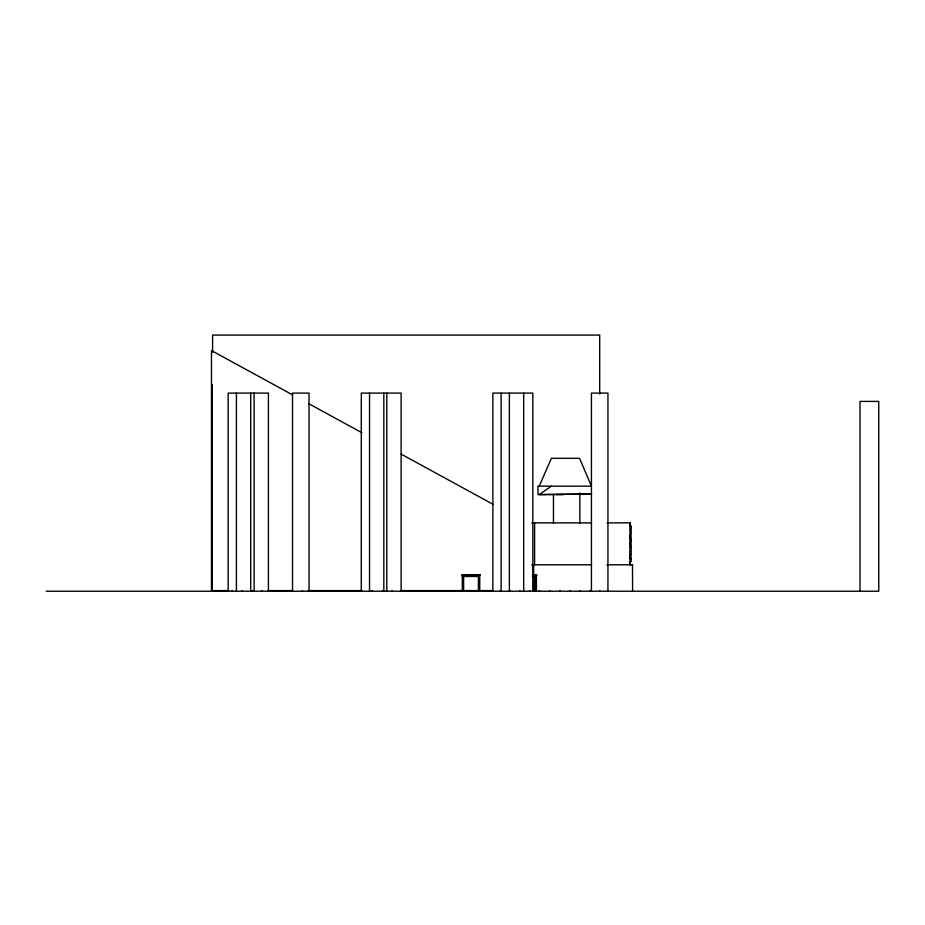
<?xml version="1.0" encoding="UTF-8"?>
<svg xmlns="http://www.w3.org/2000/svg" width="925" height="925" viewBox="0 0 925 925"><rect width="100%" height="100%" fill="white"/><g stroke="black" fill="none" stroke-linecap="round" stroke-linejoin="round"><path stroke-width="1.39" d="M292.265 591.225L292.265 590.589L267.753 590.589M292.335 591.225L292.335 590.589M630.214 564.782L630.214 561.475M630.226 527.053L630.226 522.868M539.206 486.192L551.393 458.314L579.57 458.314L591.457 486.18L537.992 486.192L537.992 494.597L591.457 494.054L591.433 492.99M551.312 486.192L539.206 494.597L591.457 494.054M556.272 494.597L563.302 494.597M531.725 522.868L591.607 522.868M607.147 522.868L630.272 522.868L630.237 564.782M630.942 526.163L630.237 526.163L631.047 526.071L630.931 561.475L630.237 561.475M631.047 528.383L630.341 528.383L630.942 528.476M630.237 528.973L630.237 529.771M630.249 530.372L630.688 531.17M630.376 531.702L630.272 532.603M630.781 533.401L630.237 534.303M630.295 534.962L630.295 535.772M630.202 535.066L630.202 535.864M630.295 536.731L630.191 537.633M630.191 536.824L630.63 537.633M630.249 538.419L630.249 539.217M630.26 539.957L630.7 540.767M630.237 541.703L630.237 542.512M630.295 543.484L630.191 544.386M630.191 543.576L630.63 544.386M630.237 545.345L630.237 546.155M630.191 547.114L630.191 547.912M630.33 548.71L630.665 549.6M630.237 550.583L630.237 551.381M630.249 552.491L630.249 553.289M630.249 554.26L630.249 555.058M630.283 555.971L630.283 556.769M630.179 556.064L630.179 556.862M630.26 557.625L630.26 558.423M630.341 559.07L631.047 559.07M630.237 559.163L630.942 559.163M630.341 561.382L631.047 561.382M531.725 564.782L591.607 564.782M606.835 564.782L632.584 564.782M532.742 574.714L537.032 575.211L532.407 575.211M462.303 576.472L478.422 576.472M532.407 576.472L535.101 576.472M228.787 590.589L211.478 590.589L211.478 350.587L292.404 394.767M308.164 590.589L361.559 590.589M400.525 590.589L492.898 590.589M46.25 591.225L878.75 591.225L878.75 401.415L860.03 401.415L860.03 591.225M308.846 403.739L361.953 432.738M401.161 454.14L493.464 504.53M579.871 494.054L579.848 492.99L579.848 523.33M632.492 564.782L632.584 591.225M630.584 538.512L630.584 539.321M630.596 540.061L630.596 540.859M630.584 541.807L630.584 542.605M630.584 545.449L630.584 546.247M630.642 547.114L630.63 547.912M630.584 550.676L630.584 551.485M630.584 552.583L630.584 553.381M630.596 554.352L630.596 555.15M630.607 557.717L630.596 558.527M607.945 591.225L607.945 393.102L591.433 393.102L591.433 591.225M599.689 394.073L599.689 335.081L212.611 335.081L212.611 352.344M599.689 590.589L599.689 591.225M579.755 590.589L579.686 591.225M553.462 494.597L553.462 523.434M549.67 590.589L549.6 591.225M536.419 575.211L536.419 591.225M535.089 575.211L535.089 591.225M534.604 522.868L534.604 564.782M533.644 564.782L533.644 591.225M532.823 591.225L532.823 393.102L492.863 393.102L492.863 591.225M529.794 590.589L529.724 591.225M523.677 393.102L523.677 591.225M519.815 590.589L519.746 591.225M510.045 590.589L510.045 591.225M509.976 590.589L509.976 591.225M509.374 393.102L509.374 591.225M501.119 393.102L501.119 591.225M500.309 590.589L500.309 591.225M490.504 590.589L490.435 591.225M480.353 590.589L480.353 591.225M480.283 590.589L480.283 591.225M479.74 575.211L479.74 591.225M478.422 575.211L478.422 591.225M470.547 590.589L470.547 591.225M470.478 590.589L470.478 591.225M463.633 576.472L463.633 591.225M462.303 575.211L462.303 591.225M460.719 590.589L460.719 591.225M460.65 590.589L460.65 591.225M450.857 590.589L450.787 591.225M440.878 590.589L440.947 591.225M431.212 590.589L431.212 591.225M421.326 590.589L421.257 591.225M411.417 590.589L411.417 591.225M411.347 590.589L411.347 591.225M401.623 590.589L401.554 591.225M401.115 591.225L401.115 393.102L361.282 393.102L361.282 591.225M391.969 590.589L391.969 591.225M391.888 590.589L391.888 591.225M386.823 393.102L386.823 591.225M383.829 393.102L383.829 591.225M382.36 590.589L382.36 591.225M372.139 590.589L372.208 591.225M369.538 393.102L369.538 591.225M362.357 590.589L362.288 591.225M352.24 590.589L352.24 591.225M332.248 590.589L332.248 591.225M312.153 590.589L312.153 591.225M312.083 590.589L312.083 591.225M309.031 591.225L309.031 393.102L292.52 393.102L292.52 591.225M302.394 590.589L302.463 591.225M272.436 590.589L272.505 591.225M268.412 591.225L268.412 393.102L228.163 393.102L228.163 591.225M262.272 590.589L262.272 591.225M262.203 590.589L262.203 591.225M254.109 393.102L254.109 591.225M250.721 393.102L250.721 591.225M242.258 590.589L242.188 591.225M236.418 393.102L236.418 591.225M232.395 590.589L232.395 591.225M232.325 590.589L232.325 591.225M221.965 590.589L222.035 591.225M480.364 574.714L461.748 575.211L480.364 574.714M589.849 591.225L589.849 590.589L589.78 591.225M569.777 591.225L569.777 590.589L569.707 591.225M559.764 591.225L559.764 590.589L559.694 591.225M539.564 591.225L539.564 590.589L539.495 591.225M342.435 591.225L342.435 590.589L342.366 591.225M322.166 591.225L322.166 590.589L322.097 591.225M282.46 591.225L282.46 590.589L282.391 591.225M252.248 591.225L252.248 590.589L252.178 591.225M211.917 591.225L211.917 384.65L211.848 591.225"/></g></svg>
